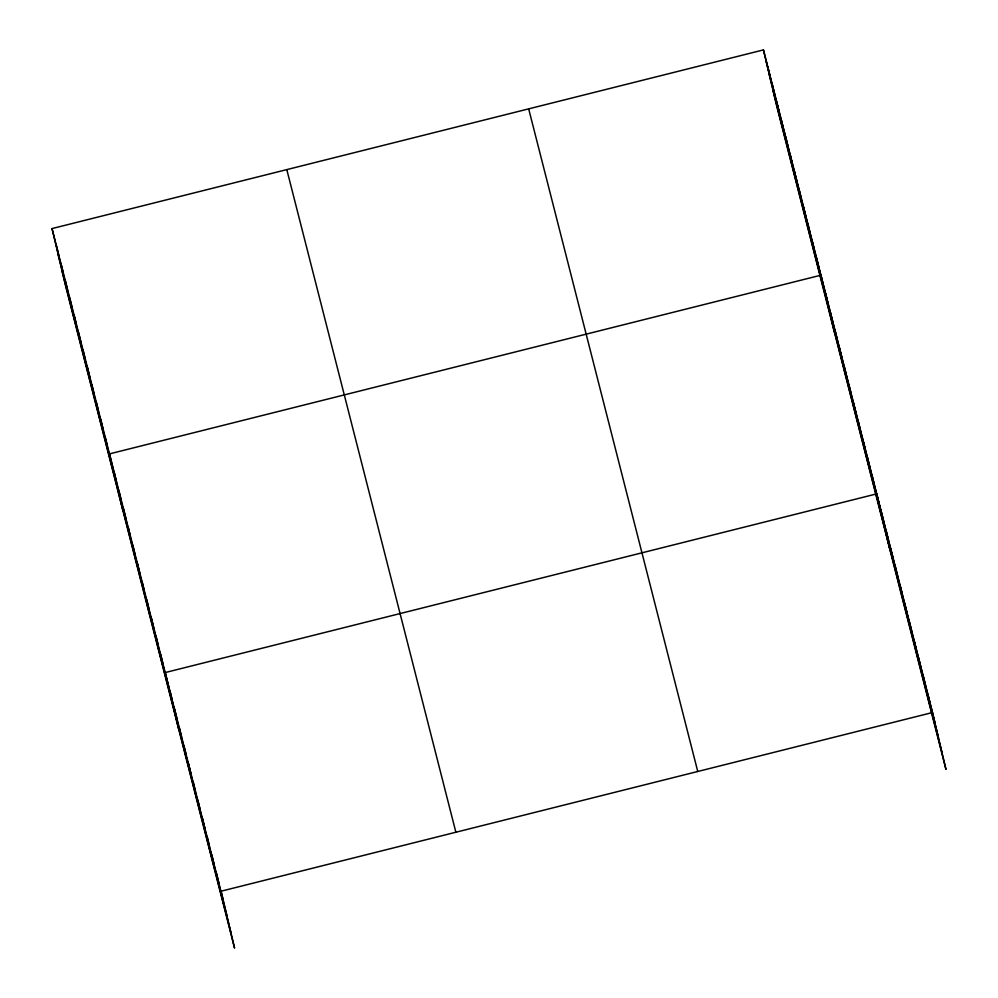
<?xml version="1.0" encoding="UTF-8"?>
<svg xmlns="http://www.w3.org/2000/svg" width="998" height="998" viewBox="0 0 998 998"><rect width="100%" height="100%" fill="white"/><g stroke="black" fill="none" stroke-linecap="round" stroke-linejoin="round"><path stroke-width="1.5" d="M932.519 712.522L221.107 891.202L234.555 948.1L65.481 285.478L52.033 228.579L763.445 49.9L932.519 712.522L945.967 769.421L776.893 106.798L763.445 49.9M765.703 59.431L934.764 722.053M769.396 75.062L938.469 737.684M773.2 91.167L942.274 753.789M528.678 108.869L697.752 771.491M286.8 169.623L455.874 832.245M52.033 228.579L223.352 900.732M57.984 253.742L227.045 916.364M61.789 269.847L230.862 932.469M927.866 694.296L930.124 703.827M923.212 676.083L925.47 685.614M918.572 657.857L920.817 667.388M913.919 639.631L916.176 649.162M909.265 621.417L911.523 630.936M904.625 603.191L906.87 612.722M899.971 584.965L902.229 594.496M895.318 566.752L897.576 576.27M890.678 548.526L892.923 558.057M886.024 530.3L888.27 539.831M881.371 512.074L883.629 521.605M890.179 550.746L876.718 493.86L165.306 672.54L178.754 729.438M872.077 475.634L874.323 485.165M867.424 457.408L869.682 466.939M862.771 439.195L865.029 448.726M858.13 420.969L860.376 430.5M853.477 402.743L855.735 412.274M848.824 384.529L851.082 394.048M844.183 366.303L846.429 375.834M839.53 348.077L841.776 357.608M834.877 329.864L837.135 339.382M830.224 311.638L832.482 321.169M825.583 293.412L827.829 302.943M834.378 332.084L820.93 275.186L109.518 453.878L122.966 510.764M816.514 257.858L818.759 267.389M812.085 240.53L814.343 250.061M807.669 223.203L809.914 232.734M803.24 205.875L805.498 215.406M798.824 188.547L801.07 198.066M794.396 171.207L796.654 180.738M789.979 153.879L792.225 163.41M785.551 136.551L787.809 146.082M781.135 119.224L783.393 128.754M776.718 101.896L778.964 111.414M772.29 84.556L774.548 94.086M767.874 67.228L770.119 76.759M216.454 872.988L218.712 882.506M211.801 854.762L214.059 864.293M207.16 836.536L209.405 846.067M202.507 818.31L204.752 827.841M197.853 800.097L200.111 809.628M193.213 781.871L195.458 791.402M188.56 763.645L190.805 773.176M183.906 745.431L186.164 754.962M179.253 727.205L181.511 736.736M174.613 708.979L176.858 718.51M169.959 690.766L172.217 700.297M160.666 654.314L162.911 663.845M156.012 636.1L158.258 645.619M151.359 617.874L153.617 627.405M146.718 599.648L148.964 609.179M142.065 581.435L144.311 590.953M137.412 563.209L139.67 572.74M132.759 544.983L135.017 554.514M128.118 526.757L130.364 536.288M123.465 508.543L125.723 518.074M118.812 490.317L121.07 499.848M114.171 472.091L116.417 481.622M105.089 436.538L107.347 446.069M100.673 419.21L102.931 428.741M96.257 401.882L98.503 411.413M91.828 384.554L94.086 394.085M87.412 367.227L89.658 376.757M82.984 349.899L85.242 359.417M78.568 332.559L80.813 342.089M74.139 315.231L76.397 324.762M69.723 297.903L71.968 307.434M65.294 280.575L67.552 290.106M60.878 263.247L63.136 272.766M56.462 245.907L58.707 255.438"/></g></svg>
